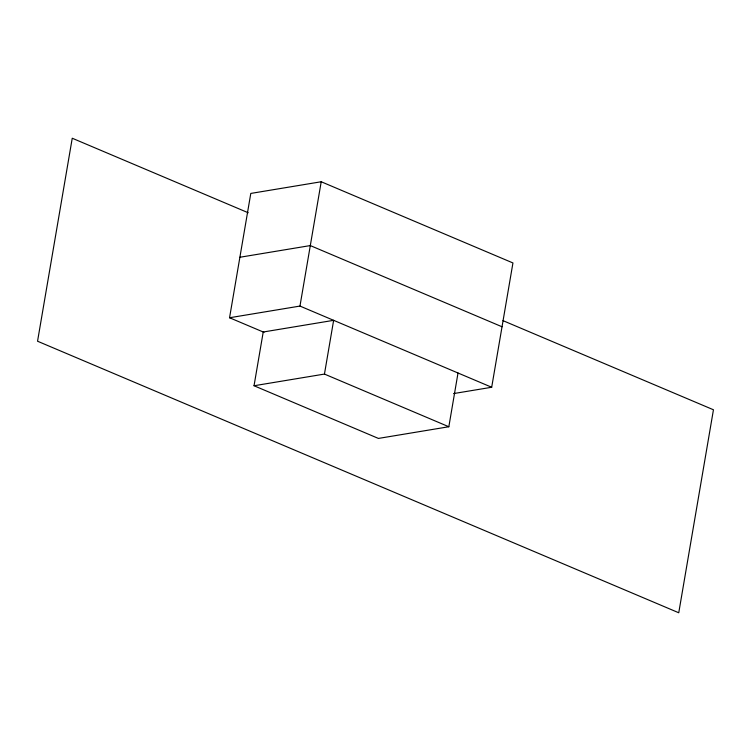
<?xml version="1.0" encoding="UTF-8"?>
<svg xmlns="http://www.w3.org/2000/svg" width="751" height="751" viewBox="0 0 751 751"><rect width="100%" height="100%" fill="white"/><g stroke="black" fill="none" stroke-linecap="round" stroke-linejoin="round"><path stroke-width="1.13" d="M264.014 332.336L229.553 317.748L250.796 193.429L321.212 181.751L512.942 262.953L491.689 387.263L453.595 393.58M254.035 385.751L263.225 332.008L333.641 320.33L324.451 374.073L254.035 385.751L378.42 438.424L448.835 426.746L458.016 373.003M229.553 317.748L299.968 306.07L321.212 181.751M239.888 257.255L310.304 245.577L502.034 326.769M248.205 212.749L72.246 138.231L37.55 341.226L678.754 612.769L713.45 409.774L502.954 320.63M299.968 306.07L491.689 387.263M324.451 374.073L448.835 426.746"/></g></svg>
